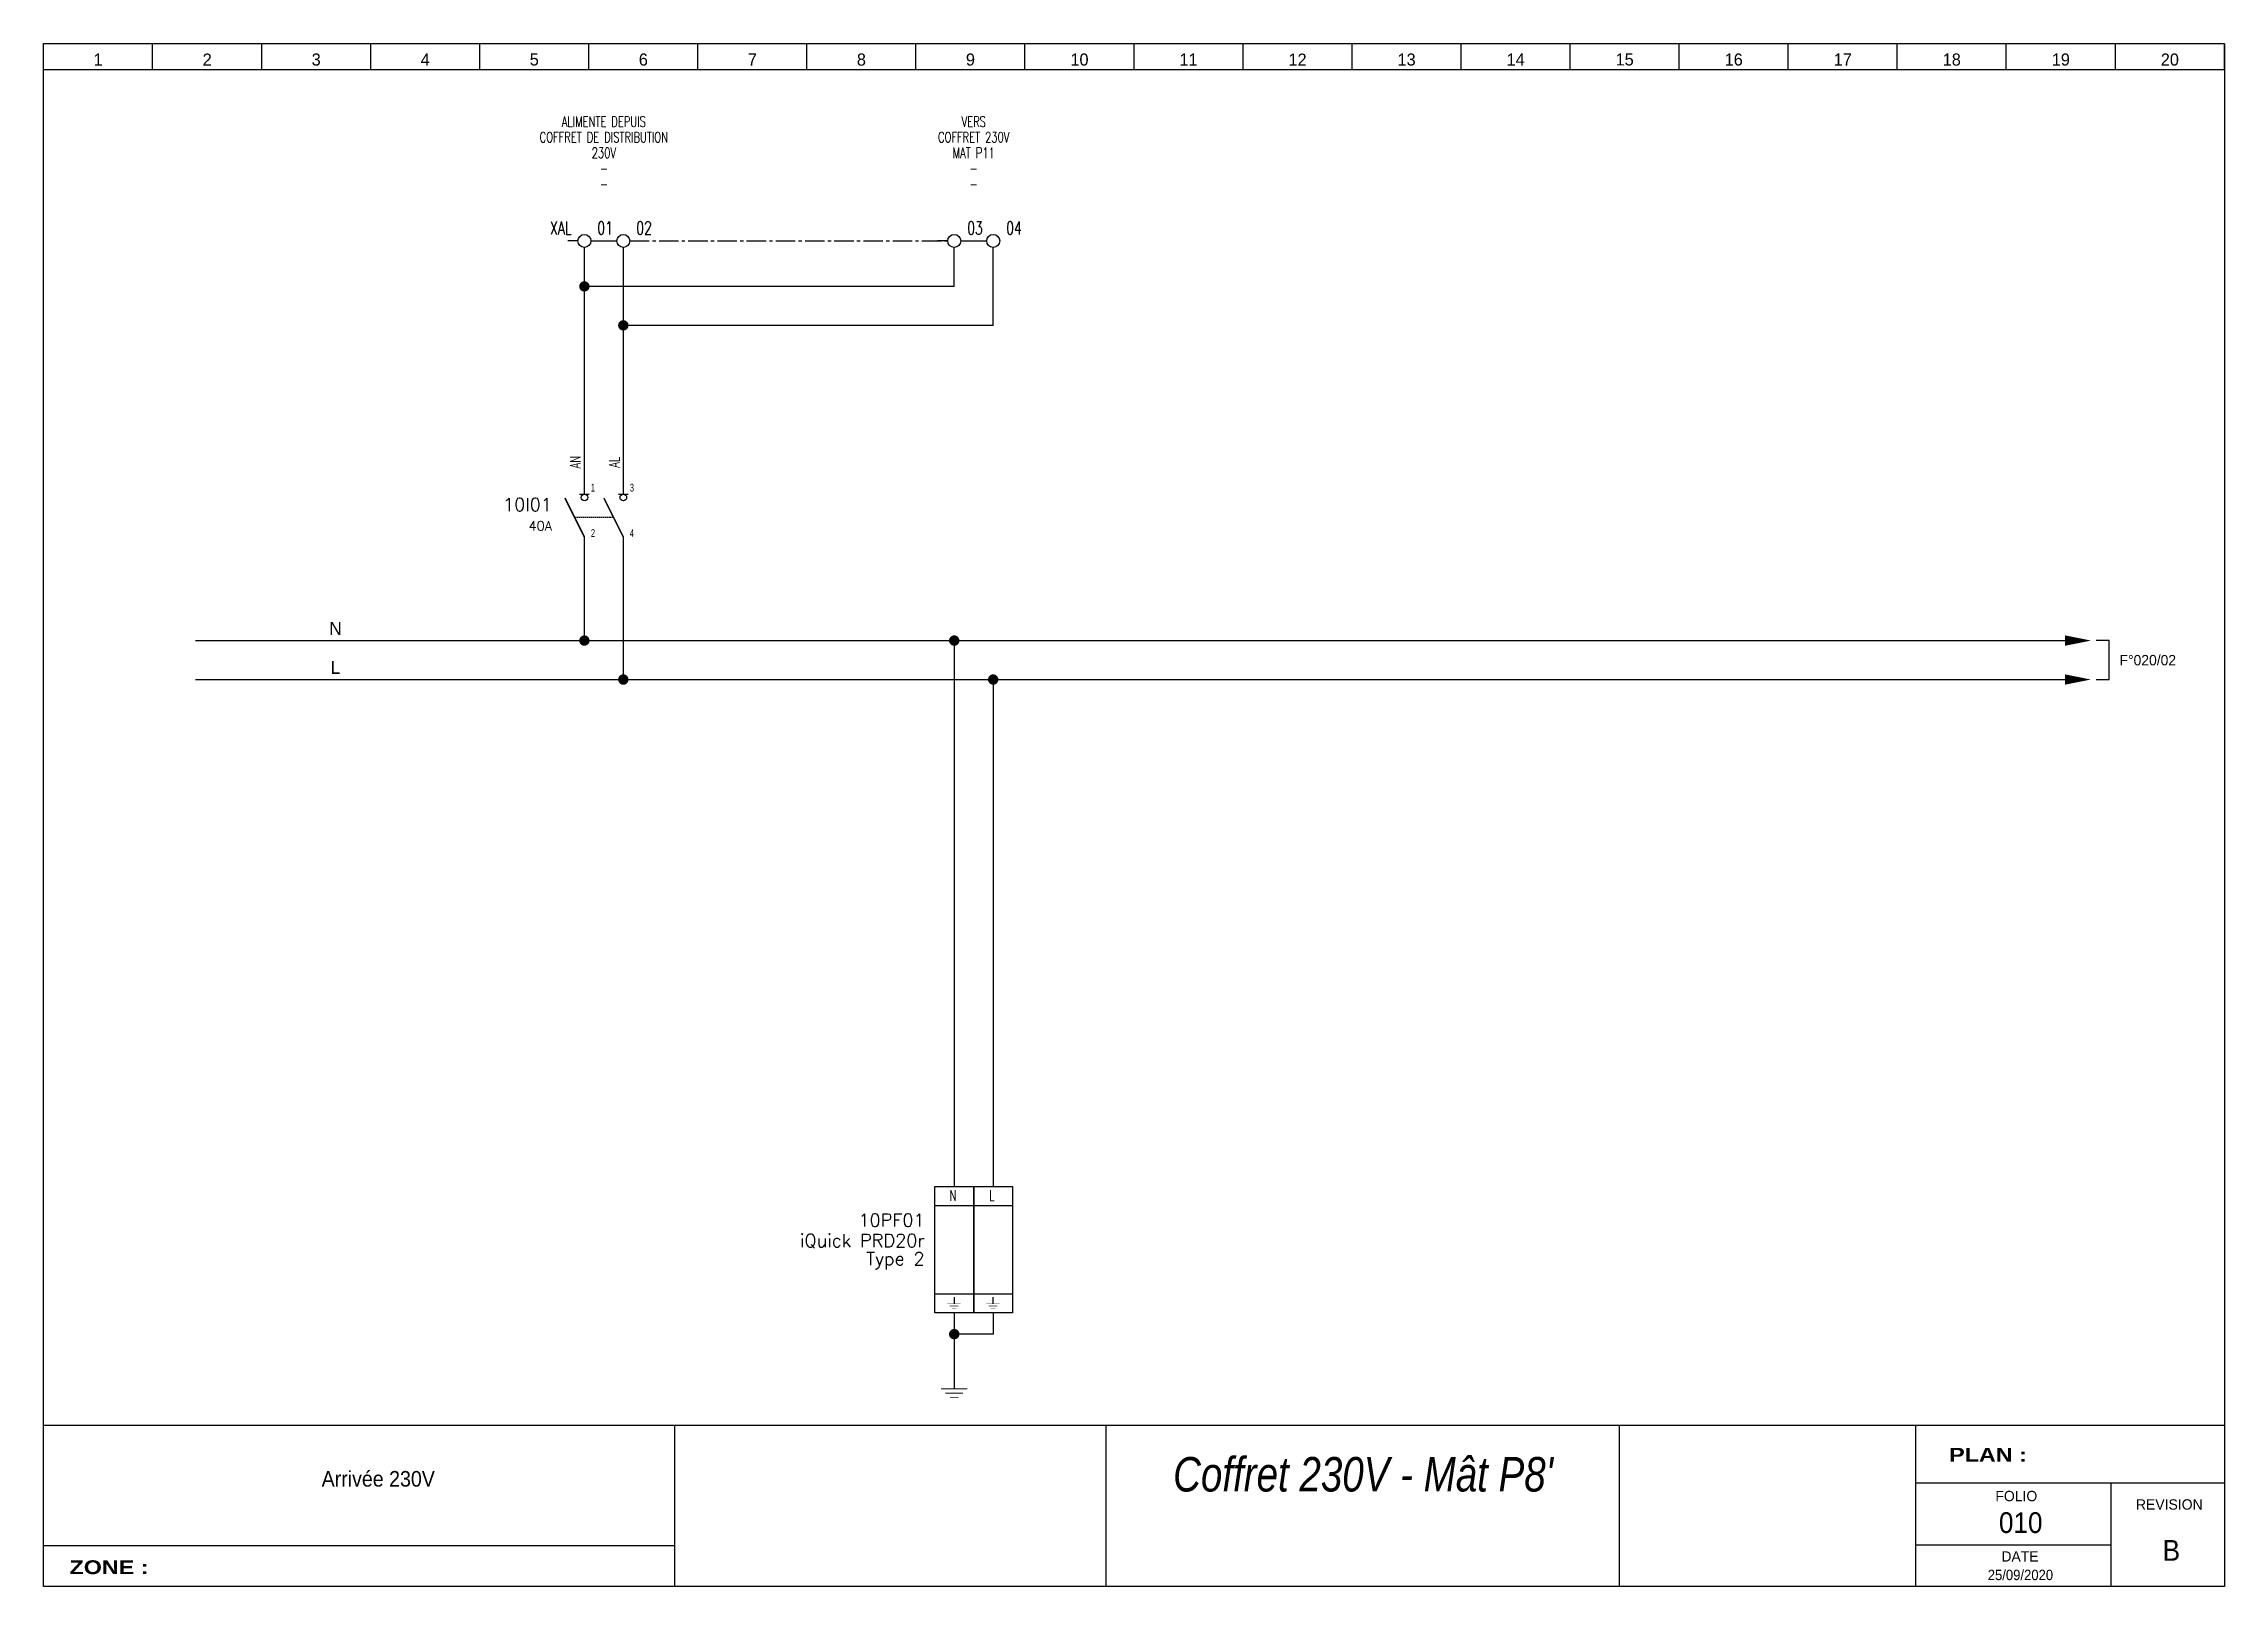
# Model space of a CAD drawing. Extents: x 0 to 420, y 0 to 297.
import ezdxf
from ezdxf.enums import TextEntityAlignment as Align

# ---------------------------------------------------------------- set-up
doc = ezdxf.new("R2010")
doc.units = 0
doc.header["$MEASUREMENT"] = 0
for name, pattern in [('AXES2', [1.125, 0.75, -0.125, 0.125, -0.125]), ('CACHE', [0.375, 0.25, -0.125]), ('FIN', [0]), ('MOYEN', [0])]:
    doc.linetypes.add(name, pattern=pattern)
doc.layers.get('0').update_dxf_attribs({"linetype": 'CONTINUOUS'})
doc.layers.add('A', color=1, linetype='CONTINUOUS')
doc.layers.add('B', color=1, linetype='CONTINUOUS')
doc.styles.add('ARIAL', font='arial.ttf', dxfattribs={"width": 0.966, "height": 2.325})
doc.styles.add('ARIAL_BOLD', font='arialbd.ttf', dxfattribs={"width": 1.2075, "height": 2.657143})
doc.styles.add('ARIAL_ITALIC', font='ariali.ttf', dxfattribs={"width": 1.449, "height": 6.642857})
doc.styles.add('ROMANS', font='romans.shx')
doc.styles.add('SIMPLEX', font='simplex')

# ---------------------------------------------------------------- blocks, each defined once
blk = doc.blocks.new('Cartouche')
at = {"color": 4}
blk.add_line((303.45, 31), (303.45, 0), dxfattribs=at)
at = {"layer": 'A', "color": 4, "linetype": 'MOYEN'}
for p, q in [((21, 292), (21, 297)), ((42, 292), (42, 297)), ((63, 292), (63, 297)), ((84, 292), (84, 297)), ((105, 292), (105, 297)), ((126, 292), (126, 297)), ((147, 292), (147, 297)), ((168, 292), (168, 297)), ((189, 292), (189, 297)), ((210, 292), (210, 297)), ((231, 292), (231, 297)), ((252, 292), (252, 297)), ((273, 292), (273, 297)), ((294, 292), (294, 297)), ((315, 292), (315, 297)), ((336, 292), (336, 297)), ((357, 292), (357, 297)), ((378, 292), (378, 297)), ((399, 292), (399, 297)), ((420, 292), (420, 297)), ((0, 292), (420, 292)), ((0, 31.05), (420, 31.05)), ((121.49, 31), (121.49, 0)), ((204.56, 31), (204.56, 0)), ((303.45, 31), (303.45, 0)), ((360.51, 31), (360.51, 0)), ((420, 19.89), (360.51, 19.89)), ((398.16, 19.86), (398.16, 0)), ((0, 7.85), (121.49, 7.85)), ((398.16, 7.96), (360.51, 7.96))]:
    blk.add_line(p, q, dxfattribs=at)
for points in [[(0, 31), (0, 297), (420, 297), (420, 31), (0, 31)], [(0, 0), (0, 297), (420, 297), (420, 0), (0, 0)]]:
    blk.add_lwpolyline(points, dxfattribs=at)
at = {"layer": 'A', "color": 7, "linetype": 'FIN', "style": 'ARIAL', "width": 0.966}
for s, height, p in [('1', 2.33, (10.5, 293.94)), ('2', 2.33, (31.5, 293.94)), ('3', 2.33, (52.5, 293.94)), ('4', 2.33, (73.5, 293.94)), ('5', 2.33, (94.5, 293.94)), ('6', 2.33, (115.5, 293.94)), ('7', 2.33, (136.5, 293.94)), ('8', 2.33, (157.5, 293.94)), ('9', 2.33, (178.5, 293.94)), ('10', 2.325, (199.5, 293.94)), ('11', 2.325, (220.5, 293.94)), ('12', 2.325, (241.5, 293.94)), ('13', 2.325, (262.5, 293.94)), ('14', 2.325, (283.5, 293.94)), ('15', 2.325, (304.5, 293.94)), ('16', 2.325, (325.5, 293.94)), ('17', 2.325, (346.5, 293.94)), ('18', 2.325, (367.5, 293.94)), ('19', 2.325, (388.5, 293.94)), ('20', 2.325, (409.5, 293.94))]:
    blk.add_text(s, height=height, dxfattribs=at).set_placement(p, align=Align.MIDDLE)
at = {"layer": 'A', "color": 7, "linetype": 'FIN', "style": 'ARIAL', "width": 0.9}
for tag, height, p in [('TITRE\xa01', 3, (64.45, 25.79)), ('TITRE\xa02', 3, (64.45, 20.79)), ('TITRE\xa03', 3, (64.45, 15.79)), ('DOSSIER\xa02', 3, (254.12, 13.45)), ('FOLIO', 4, (380.78, 12.27)), ('DOSSIER\xa03', 3, (254.12, 8.45)), ('REV', 4, (409.79, 6.93)), ('DATE', 2, (380.72, 2.24))]:
    blk.add_attdef(tag, text='', height=height, dxfattribs=at).set_placement(p, align=Align.MIDDLE)
blk.add_attdef('N°\xa0PLAN', text='', height=3, dxfattribs=at).set_placement((417.76, 25.47), align=Align.MIDDLE_RIGHT)
blk.add_attdef('ZONE', text='', height=3, dxfattribs=at).set_placement((21.8, 3.7), align=Align.MIDDLE_LEFT)
at = {"layer": 'B', "color": 1, "linetype": 'FIN', "style": 'ARIAL_BOLD', "width": 1.2075}
for s, p in [('PLAN : ', (367, 24.01)), ('ZONE : ', (5, 2.36))]:
    blk.add_text(s, height=2.657, dxfattribs=at).set_placement(p)
at = {"layer": 'B', "color": 1, "linetype": 'FIN', "style": 'ARIAL', "width": 0.966}
for s, p in [('FOLIO', (379.93, 17.39)), ('REVISION', (409.39, 15.77)), ('DATE', (380.64, 5.76))]:
    blk.add_text(s, height=1.993, dxfattribs=at).set_placement(p, align=Align.MIDDLE)
at = {"layer": 'B', "color": 4, "linetype": 'FIN', "style": 'ARIAL_ITALIC', "width": 0.8}
blk.add_attdef('DOSSIER\xa01', text='', height=6.64, dxfattribs=at).set_placement((254.12, 21.73), align=Align.MIDDLE)
blk = doc.blocks.new('EL01-14')
at = {"color": 0, "linetype": 'ByBlock', "const_width": 1}
blk.add_lwpolyline([(-0.5, 0, 1), (0.5, 0, 1)], format="xyb", close=True, dxfattribs=at)
blk = doc.blocks.new('EL08-22')
at = {"color": 0, "linetype": 'ByBlock', "const_width": 0.2}
for points in [[(2.8125, 0), (-2.8125, 0)], [(1.875, -0.9375), (-1.875, -0.9375)], [(0.9375, -1.875), (-0.9375, -1.875)]]:
    blk.add_lwpolyline(points, dxfattribs=at)
blk = doc.blocks.new('Inter 2P')
for p, q in [((-0.94, 8.23), (0.94, 8.23)), ((6.56, 8.23), (8.44, 8.23))]:
    blk.add_line(p, q)
at = {"color": 0, "linetype": 'CACHE'}
blk.add_line((5.62, 3.75), (-1.88, 3.75), dxfattribs=at)
at = {"color": 0, "linetype": 'ByBlock', "const_width": 0.3}
for points in [[(-3.75, 7.5), (0, 0)], [(3.75, 7.5), (7.5, 0)]]:
    blk.add_lwpolyline(points, dxfattribs=at)
for centre in [(0, 7.6), (7.5, 7.6)]:
    blk.add_circle(centre, 0.634)
at = {"color": 0, "linetype": 'ByBlock', "width": 0.7}
for tag, p in [('ENT1', (1.25, 8.75)), ('ENT2', (8.75, 8.75)), ('SOR1', (1.25, 0)), ('SOR2', (8.75, 0))]:
    blk.add_attdef(tag, p, '', height=1.5, dxfattribs=at)
at = {"color": 0, "linetype": 'ByBlock', "style": 'ROMANS'}
for tag, height, p in [('REP', 2.5, (-6.25, 5)), ('CALIBRE', 1.8, (-6.25, 1.25))]:
    blk.add_attdef(tag, text='', height=height, dxfattribs=at).set_placement(p, align=Align.RIGHT)
blk = doc.blocks.new('Bornier 2b')
for p, q in [((-1.25, 0), (-3.22, 0)), ((1.25, 0), (6.25, 0))]:
    blk.add_line(p, q)
for centre in [(0, 0), (7.5, 0)]:
    blk.add_circle(centre, 1.25)
at = {"color": 0, "linetype": 'ByBlock', "style": 'SIMPLEX', "width": 0.7}
blk.add_attdef('BORNIER', text='', height=2.5, dxfattribs=at).set_placement((-2.5, 1.25), align=Align.RIGHT)
for tag, p in [('BORNE1', (2.5, 1.25)), ('BORNE2', (10, 1.25))]:
    blk.add_attdef(tag, p, '', height=2.5, dxfattribs=at)
blk = doc.blocks.new('renvoi 3-1')
at = {"color": 0, "linetype": 'ByBlock'}
for points in [[(0, 0, 2, 0, 0), (5, 0, 0, 0, 0)], [(0, -7.5, 2, 0, 0), (5, -7.5, 0, 0, 0)]]:
    blk.add_lwpolyline(points, format="xyseb", dxfattribs=at)
blk.add_lwpolyline([(6.04, -7.5), (8.54, -7.5), (8.54, 0), (6.04, 0)])
blk.add_attdef('VERS', (10.52, -4.77), '', height=2, dxfattribs=at)

msp = doc.modelspace()

# ---------------------------------------------------------------- linework, layer by layer
for p, q in [((104.15, 210.26), (104.15, 257.76)), ((111.65, 210.26), (111.65, 257.76)), ((175.38, 250.26), (175.38, 257.76)), ((182.88, 242.76), (182.88, 257.76)), ((175.38, 250.26), (104.15, 250.26)), ((182.88, 242.76), (111.65, 242.76)), ((104.15, 182.08), (104.15, 202.02)), ((111.65, 174.58), (111.65, 202.02)), ((29.26, 182.08), (389.29, 182.08)), ((175.38, 182.08), (175.38, 77)), ((29.26, 174.58), (389.29, 174.58)), ((182.88, 174.58), (182.88, 77)), ((171.63, 73.31), (179.13, 73.31)), ((179.13, 73.31), (186.63, 73.31)), ((171.63, 56.34), (179.13, 56.34)), ((175.34, 55.7), (175.34, 54.39)), ((179.13, 56.34), (186.63, 56.34)), ((182.84, 55.7), (182.84, 54.39)), ((175.38, 52.65), (175.38, 40.64)), ((182.88, 52.65), (182.88, 48.56)), ((182.88, 48.56), (175.38, 48.56)), ((175.38, 40.64), (175.38, 38.02))]:
    msp.add_line(p, q)
at = {"linetype": 'AXES2', "ltscale": 5}
msp.add_line((112.9, 259.01), (174.13, 259.01), dxfattribs=at)
for points in [[(171.63, 77), (179.13, 77), (179.13, 52.65), (171.63, 52.65)], [(179.13, 77), (186.63, 77), (186.63, 52.65), (179.13, 52.65)]]:
    msp.add_lwpolyline(points, close=True)

# ---------------------------------------------------------------- block references
for name, p, values in [('Cartouche', (0, 0), {'FOLIO': '010', 'REV': 'B', 'DATE': '25/09/2020', 'DOSSIER\xa01': "Coffret 230V - Mât P8'", 'TITRE\xa02': 'Arrivée 230V'}), ('Bornier 2b', (104.15, 259.01), {'BORNIER': 'XAL', 'BORNE1': '01', 'BORNE2': '02'}), ('Bornier 2b', (175.38, 259.01), {'BORNE1': '03', 'BORNE2': '04'}), ('Inter 2P', (104.15, 202.02), {'REP': '10I01', 'CALIBRE': '40A', 'ENT1': '1', 'SOR1': '2', 'ENT2': '3', 'SOR2': '4'}), ('renvoi 3-1', (389.29, 182.08), {'VERS': 'F%%D020/02'})]:
    msp.add_blockref(name, p).add_auto_attribs(values)
for p in [(104.15, 250.26), (111.65, 242.76), (104.15, 182.08), (175.38, 182.08), (111.65, 174.58), (182.88, 174.58), (175.38, 48.56)]:
    msp.add_blockref('EL01-14', p)
for p, xscale, yscale, zscale in [((175.34, 54.39), 0.4499999999999886, 0.4499999999999886, 0.4499999999999886), ((182.84, 54.39), 0.4499999999999886, 0.4499999999999886, 0.4499999999999886), ((175.38, 38.02), 0.8999999999999773, 0.8999999999999773, 0.8999999999999773)]:
    msp.add_blockref('EL08-22', p, dxfattribs=dict(xscale=xscale, yscale=yscale, zscale=zscale))

# ---------------------------------------------------------------- texts
at = {"style": 'SIMPLEX', "width": 0.7}
for s, p in [('ALIMENTE DEPUIS', (107.9, 280.98)), ('VERS', (179.13, 280.98)), ('COFFRET DE DISTRIBUTION', (107.9, 277.98)), ('COFFRET 230V', (179.13, 277.98)), ('230V', (107.9, 274.98)), ('MAT P11', (179.13, 274.98)), ('-', (107.9, 271.98)), ('-', (107.9, 268.98)), ('-', (179.13, 271.98)), ('-', (179.13, 268.98)), ('N', (175.13, 74.25)), ('L', (182.63, 74.25))]:
    msp.add_text(s, height=2, dxfattribs=at).set_placement(p, align=Align.CENTER)
for s, p in [('AN', (103.4, 216.42)), ('AL', (110.9, 216.42))]:
    msp.add_text(s, height=2, rotation=90, dxfattribs=at).set_placement(p, align=Align.CENTER)
for s, p in [('N', (56.22, 183.17)), ('L', (56.22, 175.67))]:
    msp.add_text(s, height=2.5).set_placement(p, align=Align.CENTER)
at = {"style": 'ROMANS'}
for s, p in [('10PF01', (169.67, 69.25)), ('iQuick PRD20r', (169.67, 65.33)), ('Type 2', (169.67, 61.82))]:
    msp.add_text(s, height=2.5, dxfattribs=at).set_placement(p, align=Align.RIGHT)

doc.saveas('drawing.dxf')
